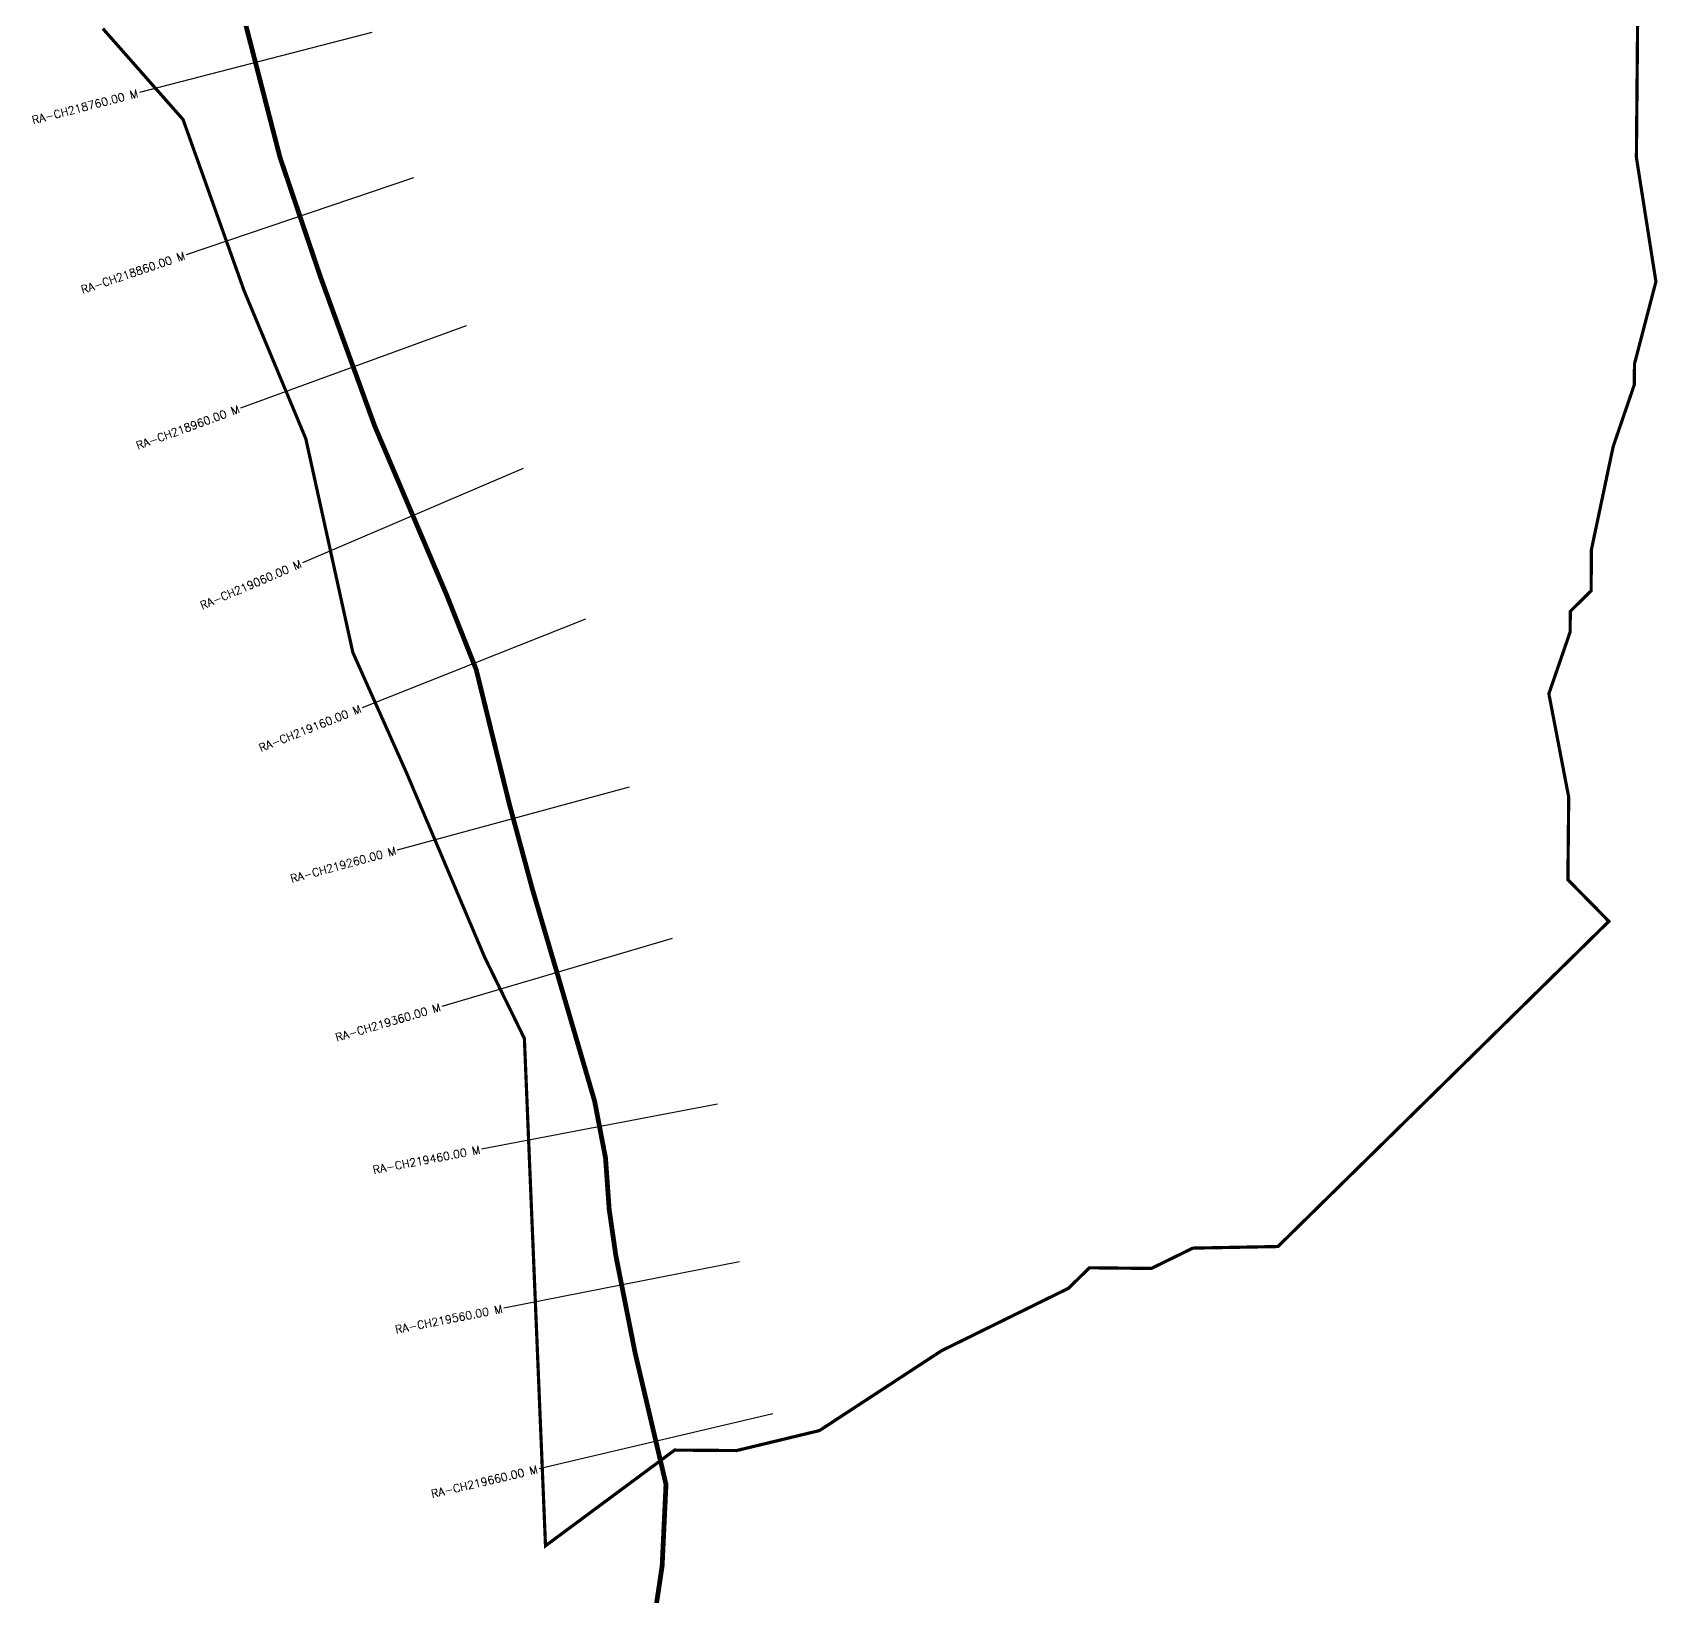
# Model space of a CAD drawing. Header units: metres. Extents: x 273705 to 276486, y 2064476 to 2069901.
# Drawn here: x 274295 to 275310, y 2065513 to 2066490 of the extents above; entities that cross this region are included whole.
import ezdxf
from ezdxf.enums import TextEntityAlignment as Align

# ---------------------------------------------------------------- set-up
doc = ezdxf.new("R2010")
doc.units = ezdxf.units.M
doc.header["$MEASUREMENT"] = 0
for name, color, linetype in [('CS', 134, 'Continuous'), ('CSMark', 6, 'Continuous'), ('NATURALLY PROTECTED', 3, 'Continuous')]:
    doc.layers.add(name, color=color, linetype=linetype)
doc.styles.get("Standard").update_dxf_attribs({"font": 'simplex.shx'})

msp = doc.modelspace()

# ---------------------------------------------------------------- linework, layer by layer
at = {"color": 6, "const_width": 2, "flags": 128}
msp.add_lwpolyline([(275302.1, 2066979.8), (275297, 2066412), (275309.2, 2066334.4), (275295.8, 2066283), (275295.7, 2066270), (275282.5, 2066231.4), (275268.9, 2066167), (275268.7, 2066141.2), (275255.7, 2066128.4), (275255.6, 2066115.5), (275242.3, 2066076.9), (275254.7, 2066012.3), (275254.2, 2065960.7), (275279.8, 2065934.7), (275073, 2065731.5), (275019.8, 2065730.5), (274993.9, 2065717.8), (274955.2, 2065718.2), (274942.1, 2065705.4), (274862.8, 2065666.4), (274786.5, 2065616.5), (274734.7, 2065604), (274696, 2065604.3), (274615.3, 2065544.5), (274602.1, 2065861.5), (274577.3, 2065912.2), (274528.5, 2066027.4), (274494.9, 2066102.7), (274465.5, 2066236.3), (274427, 2066328.6), (274406, 2066387.5), (274388.8, 2066435.7), (274338.7, 2066492.5)], dxfattribs=at)
at = {"layer": 'CS'}
for p, q in [((274506.7, 2066490), (274361.5, 2066452.5)), ((274532.9, 2066399.3), (274390.8, 2066351.2)), ((274565.7, 2066306.7), (274424.7, 2066255.3)), ((274601.4, 2066217.6), (274463.4, 2066158.8)), ((274640.3, 2066123.4), (274500.8, 2066068.2)), ((274667.5, 2066018.5), (274522.7, 2065979.2)), ((274694.4, 2065923.9), (274550.5, 2065881.5)), ((274722.7, 2065820.5), (274575.4, 2065792.3)), ((274736.5, 2065722), (274589.3, 2065692.9)), ((274757.3, 2065627), (274611.3, 2065592.6))]:
    msp.add_line(p, q, dxfattribs=at)
at = {"layer": 'NATURALLY PROTECTED', "const_width": 3, "flags": 128}
msp.add_lwpolyline([(274420.7, 2066523), (274449.4, 2066412), (274474.7, 2066337.3), (274508.6, 2066244.1), (274553.5, 2066138.7), (274572, 2066092), (274583.5, 2066045.2), (274592.7, 2066008), (274607, 2065955.2), (274624.1, 2065897.1), (274646, 2065822.3), (274652.8, 2065786.9), (274655.1, 2065754.7), (274659.2, 2065726.1), (274671.3, 2065665), (274690.6, 2065582.9), (274688.2, 2065532), (274679.5, 2065473.9)], dxfattribs=at)

# ---------------------------------------------------------------- texts
at = {"layer": 'CSMark'}
for s, rotation, p in [('RA-CH218760.00 M', 14.4971, (274360.5, 2066452.2)), ('RA-CH218860.00 M', 18.7031, (274389.8, 2066350.9)), ('RA-CH218960.00 M', 20.0018, (274423.8, 2066255)), ('RA-CH219060.00 M', 23.0859, (274462.5, 2066158.4)), ('RA-CH219160.00 M', 21.5713, (274499.8, 2066067.8)), ('RA-CH219260.00 M', 15.1929, (274521.8, 2065979)), ('RA-CH219360.00 M', 16.4222, (274549.6, 2065881.2)), ('RA-CH219460.00 M', 10.8456, (274574.4, 2065792.1)), ('RA-CH219560.00 M', 11.1791, (274588.3, 2065692.7)), ('RA-CH219660.00 M', 13.2375, (274610.3, 2065592.4))]:
    msp.add_text(s, height=5, rotation=rotation, dxfattribs=at).set_placement(p, align=Align.MIDDLE_RIGHT)

doc.saveas('drawing.dxf')
